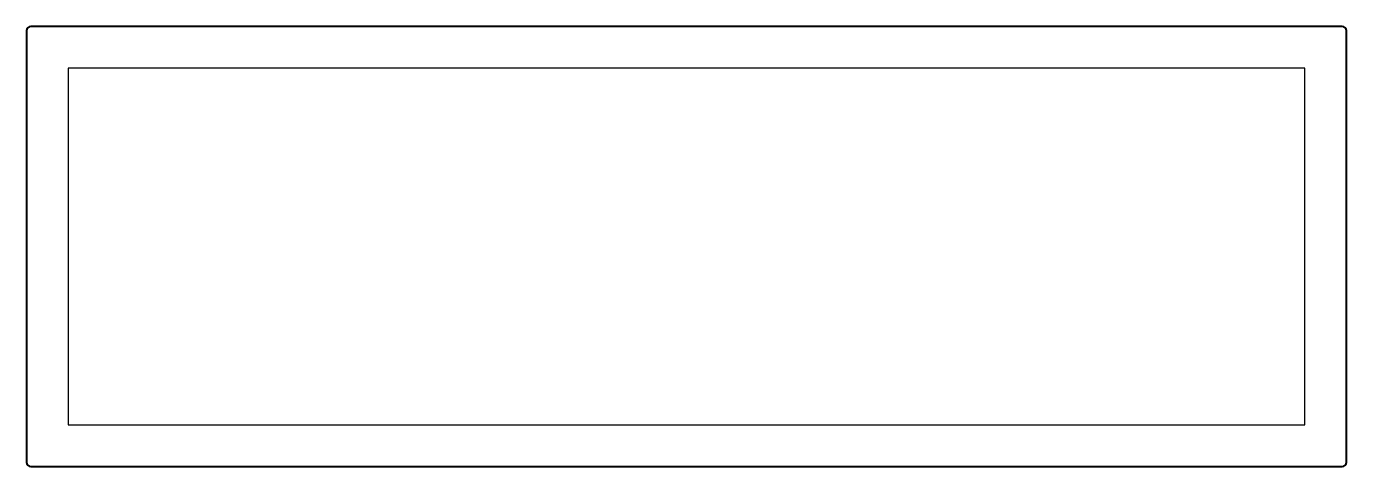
# Model space of a CAD drawing. Extents: x -36.8 to 39.4, y 2.7 to 28.1.
import ezdxf

# ---------------------------------------------------------------- set-up
doc = ezdxf.new("R2010")
doc.units = 0
doc.header["$MEASUREMENT"] = 0
doc.layers.get('0').update_dxf_attribs({"linetype": 'CONTINUOUS'})

msp = doc.modelspace()

# ---------------------------------------------------------------- linework, layer by layer
at = {"lineweight": 40}
for p, q in [((-36.836, 27.834), (-36.836, 2.942)), ((39.11, 28.088), (-36.582, 28.088)), ((39.364, 2.942), (39.364, 27.834)), ((-36.582, 2.688), (39.11, 2.688))]:
    msp.add_line(p, q, dxfattribs=at)
at = {"lineweight": 30}
for p, q in [((-34.423, 25.675), (-34.423, 5.101)), ((36.951, 25.675), (-34.423, 25.675)), ((36.951, 5.101), (36.951, 25.675)), ((-34.423, 5.101), (36.951, 5.101))]:
    msp.add_line(p, q, dxfattribs=at)
at = {"lineweight": 40}
for centre, start, end in [((-36.582, 27.834), 90, 180), ((39.11, 27.834), 0, 90), ((-36.582, 2.942), 180, 270), ((39.11, 2.942), 270, 0)]:
    msp.add_arc(centre, 0.254, start, end, dxfattribs=at)

doc.saveas('drawing.dxf')
